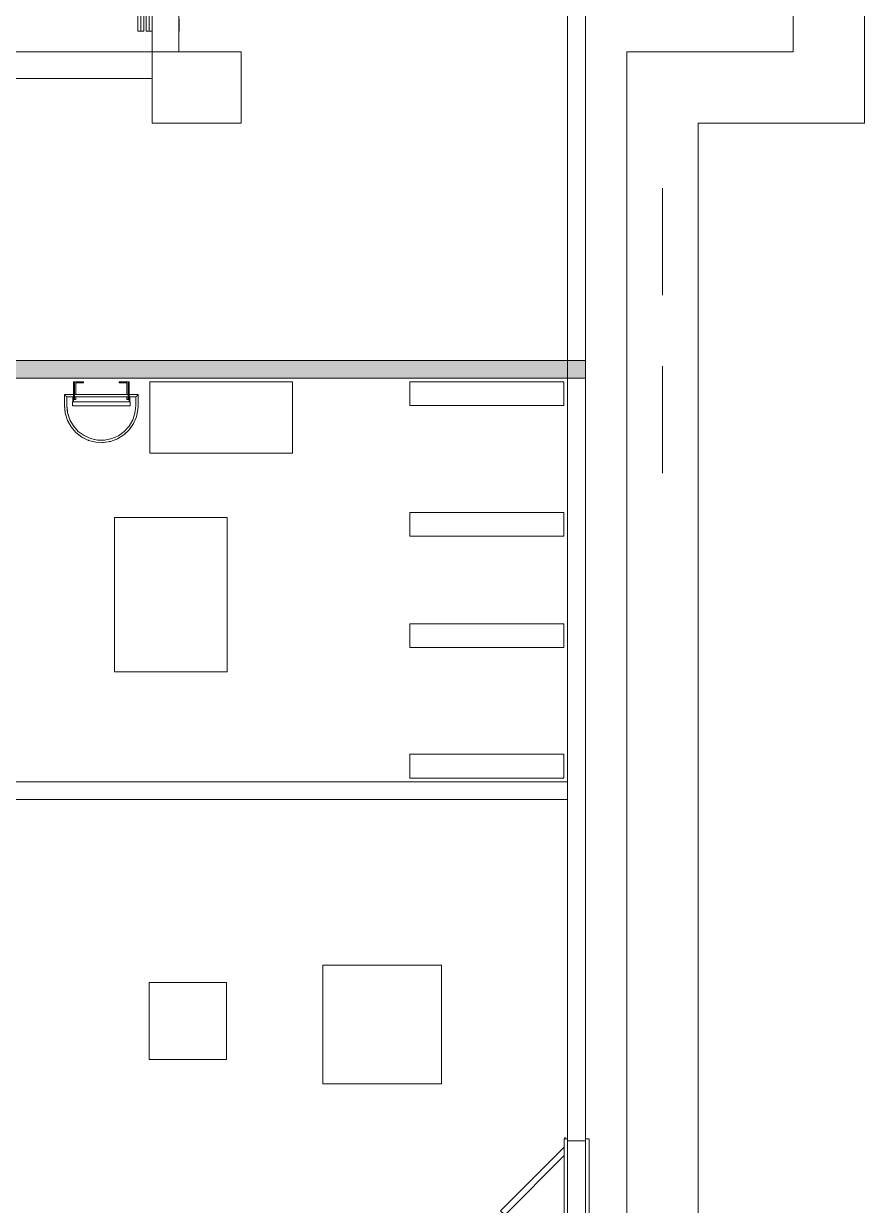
# Model space of a CAD drawing. Header units: millimetres. Extents: x -57519 to 497916, y -349472 to 446842.
# Drawn here: x 416366 to 423450, y 21888 to 31845 of the extents above; entities that cross this region are included whole.
import ezdxf

# ---------------------------------------------------------------- set-up
doc = ezdxf.new("R2010")
doc.units = ezdxf.units.MM
for name, color, linetype, lineweight in [('A-DOOR', 31, 'Continuous', 5), ('A-DOOR-FRAM', 31, 'Continuous', 5), ('A-FLOR', 192, 'Continuous', 5), ('A-GLAZ', 151, 'Continuous', 5), ('A-WALL', 113, 'Continuous', 20), ('A-WALL-PATT', 111, 'Continuous', 20), ('Q-CASE', 31, 'Continuous', 5), ('S-COLS', 52, 'Continuous', 20)]:
    doc.layers.add(name, color=color, linetype=linetype, lineweight=lineweight)

# ---------------------------------------------------------------- blocks, each defined once
blk = doc.blocks.new('DLN-Access Panel__AP01_ - _AP10_ 800 x 800 _WH_-16315458-G_F SINGLE OCCUPANCY DIAGRAM')
at = {"layer": 'A-DOOR', "color": 253}
for p, q in [((-440, 105), (440, 105)), ((-440, 75), (-440, 105)), ((440, 105), (440, 75)), ((440, 75), (-440, 75)), ((-440, -95), (-452.5, -95)), ((-452.5, -95), (-452.5, -100)), ((-440, -75), (440, -75)), ((-440, -105), (-440, -75)), ((440, -75), (440, -105)), ((-452.5, -100), (-440, -100)), ((440, -105), (-440, -105)), ((-370, -105), (165.7, -640.7)), ((201, -605.3), (-299.3, -105)), ((165.7, -640.7), (201, -605.3))]:
    blk.add_line(p, q, dxfattribs=at)
blk.add_arc((-400, -75), 800, 315, 357.82324, dxfattribs=at)
at = {"layer": 'A-DOOR-FRAM', "color": 253}
for p, q in [((-425, 75), (-425, -75)), ((425, 75), (425, -75))]:
    blk.add_line(p, q, dxfattribs=at)
blk = doc.blocks.new('DLN_Cat Ladder - 750x750x4500 _WDD_-9656512-G_F SINGLE OCCUPANCY DIAGRAM')
at = {"layer": 'Q-CASE'}
for p, q in [((-189.3, -699), (-189.3, -600)), ((-180.3, -600), (-189.3, -600)), ((-180.3, -600), (-180.3, -699)), ((-105.3, -600), (-180.3, -600)), ((-171.3, -708.8), (-171.3, -609)), ((-171.3, -609), (-105.3, -609)), ((-105.3, -609), (-105.3, -600)), ((194.7, -600), (194.7, -609)), ((269.7, -600), (194.7, -600)), ((194.7, -609), (260.7, -609)), ((260.7, -609), (260.7, -708.8)), ((269.7, -699), (269.7, -600)), ((278.7, -600), (269.7, -600)), ((278.7, -600), (278.7, -699)), ((-265.3, -707), (-265.3, -802)), ((-180.3, -707), (-265.3, -707)), ((-265.3, -707), (-265.3, -802)), ((-180.3, -707), (-265.3, -707)), ((-265.3, -707), (-265.3, -802)), ((-180.3, -707), (-265.3, -707)), ((-265.3, -707), (-265.3, -802)), ((-180.3, -707), (-265.3, -707)), ((-265.3, -707), (-265.3, -802)), ((-180.3, -707), (-265.3, -707)), ((-265.3, -707), (-265.3, -802)), ((-180.3, -707), (-265.3, -707)), ((-265.3, -707), (-265.3, -802)), ((-180.3, -707), (-265.3, -707)), ((-265.3, -707), (-265.3, -802)), ((-180.3, -707), (-265.3, -707)), ((-265.3, -707), (-265.3, -802)), ((-180.3, -707), (-265.3, -707)), ((-265.3, -707), (-265.3, -802)), ((-180.3, -707), (-265.3, -707)), ((-245.3, -802), (-245.3, -727)), ((-245.3, -727), (-180.3, -727)), ((-245.3, -802), (-245.3, -727)), ((-245.3, -727), (-180.3, -727)), ((-245.3, -802), (-245.3, -727)), ((-245.3, -727), (-180.3, -727)), ((-245.3, -802), (-245.3, -727)), ((-245.3, -727), (-180.3, -727)), ((-245.3, -802), (-245.3, -727)), ((-245.3, -727), (-180.3, -727)), ((-245.3, -802), (-245.3, -727)), ((-245.3, -727), (-180.3, -727)), ((-245.3, -802), (-245.3, -727)), ((-245.3, -727), (-180.3, -727)), ((-245.3, -802), (-245.3, -727)), ((-245.3, -727), (-180.3, -727)), ((-245.3, -802), (-245.3, -727)), ((-245.3, -727), (-180.3, -727)), ((-245.3, -802), (-245.3, -727)), ((-245.3, -727), (-180.3, -727)), ((286.7, -767), (-197.3, -767)), ((-197.3, -767), (-197.3, -802)), ((-194.3, -724.1), (-194.3, -767)), ((-189.3, -699), (-189.3, -710.2)), ((-189.3, -749), (-189.3, -699)), ((-189.3, -724.1), (-189.3, -767)), ((-189.3, -749), (-180.3, -749)), ((-180.3, -699), (-180.3, -749)), ((-180.3, -699), (-180.3, -708.8)), ((-180.3, -707), (-180.3, -727)), ((269.7, -707.5), (-180.3, -707.5)), ((-180.3, -710.3), (-180.3, -707.5)), ((-180.3, -726.5), (-180.3, -723.7)), ((-180.3, -725.2), (-180.3, -749)), ((-180.3, -726.5), (269.7, -726.5)), ((-180.3, -749), (-171.3, -749)), ((-171.3, -749), (-171.3, -725.2)), ((260.7, -725.2), (260.7, -749)), ((260.7, -749), (269.7, -749)), ((269.7, -708.8), (269.7, -699)), ((269.7, -749), (269.7, -699)), ((269.7, -707.5), (269.7, -726.5)), ((269.7, -749), (269.7, -725.2)), ((269.7, -749), (278.7, -749)), ((278.7, -699), (278.7, -749)), ((278.7, -710), (278.7, -699)), ((354.7, -707), (278.7, -707)), ((278.7, -709.9), (278.7, -707)), ((278.7, -707), (278.7, -709.9)), ((354.7, -707), (278.7, -707)), ((278.7, -709.9), (278.7, -707)), ((278.7, -707), (278.7, -709.9)), ((354.7, -707), (278.7, -707)), ((278.7, -709.9), (278.7, -707)), ((278.7, -707), (278.7, -709.9)), ((354.7, -707), (278.7, -707)), ((278.7, -709.9), (278.7, -707)), ((278.7, -707), (278.7, -709.9)), ((354.7, -707), (278.7, -707)), ((278.7, -709.9), (278.7, -707)), ((278.7, -707), (278.7, -709.9)), ((354.7, -707), (278.7, -707)), ((278.7, -709.9), (278.7, -707)), ((278.7, -707), (278.7, -709.9)), ((354.7, -707), (278.7, -707)), ((278.7, -709.9), (278.7, -707)), ((278.7, -707), (278.7, -709.9)), ((354.7, -707), (278.7, -707)), ((278.7, -709.9), (278.7, -707)), ((278.7, -707), (278.7, -709.9)), ((354.7, -707), (278.7, -707)), ((278.7, -709.9), (278.7, -707)), ((278.7, -707), (278.7, -709.9)), ((354.7, -707), (278.7, -707)), ((278.7, -727), (278.7, -707)), ((278.7, -707), (278.7, -709.9)), ((278.7, -767), (278.7, -722)), ((278.7, -727), (278.7, -722)), ((278.7, -722), (278.7, -727)), ((278.7, -727), (278.7, -722)), ((278.7, -722), (278.7, -727)), ((278.7, -727), (278.7, -722)), ((278.7, -722), (278.7, -727)), ((278.7, -727), (278.7, -722)), ((278.7, -722), (278.7, -727)), ((278.7, -727), (278.7, -722)), ((278.7, -722), (278.7, -727)), ((278.7, -727), (278.7, -722)), ((278.7, -722), (278.7, -727)), ((278.7, -727), (278.7, -722)), ((278.7, -722), (278.7, -727)), ((278.7, -727), (278.7, -722)), ((278.7, -722), (278.7, -727)), ((278.7, -727), (278.7, -722)), ((278.7, -722), (278.7, -727)), ((278.7, -722), (278.7, -727)), ((278.7, -727), (334.7, -727)), ((278.7, -727), (334.7, -727)), ((278.7, -727), (334.7, -727)), ((278.7, -727), (334.7, -727)), ((278.7, -727), (334.7, -727)), ((278.7, -727), (334.7, -727)), ((278.7, -727), (334.7, -727)), ((278.7, -727), (334.7, -727)), ((278.7, -727), (334.7, -727)), ((278.7, -727), (334.7, -727)), ((283.7, -767), (283.7, -722)), ((286.7, -802), (286.7, -767)), ((334.7, -727), (334.7, -802)), ((334.7, -727), (334.7, -802)), ((334.7, -727), (334.7, -802)), ((334.7, -727), (334.7, -802)), ((334.7, -727), (334.7, -802)), ((334.7, -727), (334.7, -802)), ((334.7, -727), (334.7, -802)), ((334.7, -727), (334.7, -802)), ((334.7, -727), (334.7, -802)), ((334.7, -727), (334.7, -802)), ((354.7, -802), (354.7, -707)), ((354.7, -802), (354.7, -707)), ((354.7, -802), (354.7, -707)), ((354.7, -802), (354.7, -707)), ((354.7, -802), (354.7, -707)), ((354.7, -802), (354.7, -707)), ((354.7, -802), (354.7, -707)), ((354.7, -802), (354.7, -707)), ((354.7, -802), (354.7, -707)), ((354.7, -802), (354.7, -707)), ((-265.3, -802), (-259.9, -854.6)), ((-265.3, -802), (-259.9, -854.6)), ((-265.3, -802), (-259.9, -854.6)), ((-265.3, -802), (-259.9, -854.6)), ((-265.3, -802), (-259.9, -854.6)), ((-265.3, -802), (-259.9, -854.6)), ((-265.3, -802), (-259.9, -854.6)), ((-265.3, -802), (-259.9, -854.6)), ((-265.3, -802), (-259.9, -854.6)), ((-258.9, -864.5), (-253.1, -883.2)), ((-258.9, -864.5), (-253.1, -883.2)), ((-258.9, -864.5), (-253.1, -883.2)), ((-258.9, -864.5), (-253.1, -883.2)), ((-258.9, -864.5), (-253.1, -883.2)), ((-258.9, -864.5), (-253.1, -883.2)), ((-258.9, -864.5), (-253.1, -883.2)), ((-258.9, -864.5), (-253.1, -883.2)), ((-258.9, -864.5), (-253.1, -883.2)), ((-241, -844.3), (-245.3, -802)), ((-241, -844.3), (-245.3, -802)), ((-241, -844.3), (-245.3, -802)), ((-241, -844.3), (-245.3, -802)), ((-241, -844.3), (-245.3, -802)), ((-241, -844.3), (-245.3, -802)), ((-241, -844.3), (-245.3, -802)), ((-241, -844.3), (-245.3, -802)), ((-241, -844.3), (-245.3, -802)), ((-229.5, -891.6), (-237.4, -866.6)), ((-229.5, -891.6), (-237.4, -866.6)), ((-229.5, -891.6), (-237.4, -866.6)), ((-229.5, -891.6), (-237.4, -866.6)), ((-229.5, -891.6), (-237.4, -866.6)), ((-229.5, -891.6), (-237.4, -866.6)), ((-229.5, -891.6), (-237.4, -866.6)), ((-229.5, -891.6), (-237.4, -866.6)), ((-229.5, -891.6), (-237.4, -866.6)), ((-197.3, -802), (286.7, -802)), ((334.7, -802), (328.4, -862.3)), ((334.7, -802), (328.4, -862.3)), ((334.7, -802), (328.4, -862.3)), ((334.7, -802), (328.4, -862.3)), ((334.7, -802), (328.4, -862.3)), ((334.7, -802), (328.4, -862.3)), ((334.7, -802), (328.4, -862.3)), ((334.7, -802), (328.4, -862.3)), ((334.7, -802), (328.4, -862.3)), ((-237.4, -929.2), (-229.1, -944.2)), ((-237.4, -929.2), (-229.1, -944.2)), ((-237.4, -929.2), (-229.1, -944.2)), ((-237.4, -929.2), (-229.1, -944.2)), ((-237.4, -929.2), (-229.1, -944.2)), ((-237.4, -929.2), (-229.1, -944.2)), ((-237.4, -929.2), (-229.1, -944.2)), ((-237.4, -929.2), (-229.1, -944.2)), ((-237.4, -929.2), (-229.1, -944.2)), ((-204.8, -946.7), (-217.4, -924.6)), ((-204.8, -946.7), (-217.4, -924.6)), ((-204.8, -946.7), (-217.4, -924.6)), ((-204.8, -946.7), (-217.4, -924.6)), ((-204.8, -946.7), (-217.4, -924.6)), ((-204.8, -946.7), (-217.4, -924.6)), ((-204.8, -946.7), (-217.4, -924.6)), ((-204.8, -946.7), (-217.4, -924.6)), ((-204.8, -946.7), (-217.4, -924.6)), ((-209.6, -979.3), (-180.6, -1013.1)), ((-209.6, -979.3), (-180.6, -1013.1)), ((-209.6, -979.3), (-180.6, -1013.1)), ((-209.6, -979.3), (-180.6, -1013.1)), ((-209.6, -979.3), (-180.6, -1013.1)), ((-209.6, -979.3), (-180.6, -1013.1)), ((-209.6, -979.3), (-180.6, -1013.1)), ((-209.6, -979.3), (-180.6, -1013.1)), ((-209.6, -979.3), (-180.6, -1013.1)), ((-171.1, -993.3), (-190.2, -971.9)), ((-171.1, -993.3), (-190.2, -971.9)), ((-171.1, -993.3), (-190.2, -971.9)), ((-171.1, -993.3), (-190.2, -971.9)), ((-171.1, -993.3), (-190.2, -971.9)), ((-171.1, -993.3), (-190.2, -971.9)), ((-171.1, -993.3), (-190.2, -971.9)), ((-171.1, -993.3), (-190.2, -971.9)), ((-171.1, -993.3), (-190.2, -971.9)), ((-168.7, -1026.9), (-135.9, -1052.2)), ((-168.7, -1026.9), (-135.9, -1052.2)), ((-168.7, -1026.9), (-135.9, -1052.2)), ((-168.7, -1026.9), (-135.9, -1052.2)), ((-168.7, -1026.9), (-135.9, -1052.2)), ((-168.7, -1026.9), (-135.9, -1052.2)), ((-168.7, -1026.9), (-135.9, -1052.2)), ((-168.7, -1026.9), (-135.9, -1052.2)), ((-168.7, -1026.9), (-135.9, -1052.2)), ((-124.1, -1035.9), (-149.7, -1017.1)), ((-124.1, -1035.9), (-149.7, -1017.1)), ((-124.1, -1035.9), (-149.7, -1017.1)), ((-124.1, -1035.9), (-149.7, -1017.1)), ((-124.1, -1035.9), (-149.7, -1017.1)), ((-124.1, -1035.9), (-149.7, -1017.1)), ((-124.1, -1035.9), (-149.7, -1017.1)), ((-124.1, -1035.9), (-149.7, -1017.1)), ((-124.1, -1035.9), (-149.7, -1017.1)), ((-119, -1065.3), (-98.3, -1075.4)), ((-119, -1065.3), (-98.3, -1075.4)), ((-119, -1065.3), (-98.3, -1075.4)), ((-119, -1065.3), (-98.3, -1075.4)), ((-119, -1065.3), (-98.3, -1075.4)), ((-119, -1065.3), (-98.3, -1075.4)), ((-119, -1065.3), (-98.3, -1075.4)), ((-119, -1065.3), (-98.3, -1075.4)), ((-119, -1065.3), (-98.3, -1075.4)), ((-71.6, -1065.9), (-100.7, -1052.9)), ((-71.6, -1065.9), (-100.7, -1052.9)), ((-71.6, -1065.9), (-100.7, -1052.9)), ((-71.6, -1065.9), (-100.7, -1052.9)), ((-71.6, -1065.9), (-100.7, -1052.9)), ((-71.6, -1065.9), (-100.7, -1052.9)), ((-71.6, -1065.9), (-100.7, -1052.9)), ((-71.6, -1065.9), (-100.7, -1052.9)), ((-71.6, -1065.9), (-100.7, -1052.9)), ((-13.9, -1084.4), (-45.3, -1077.6)), ((-13.9, -1084.4), (-45.3, -1077.6)), ((-13.9, -1084.4), (-45.3, -1077.6)), ((-13.9, -1084.4), (-45.3, -1077.6)), ((-13.9, -1084.4), (-45.3, -1077.6)), ((-13.9, -1084.4), (-45.3, -1077.6)), ((-13.9, -1084.4), (-45.3, -1077.6)), ((-13.9, -1084.4), (-45.3, -1077.6)), ((-13.9, -1084.4), (-45.3, -1077.6)), ((46.4, -1090.4), (14, -1090.3)), ((46.4, -1090.4), (14, -1090.3)), ((46.4, -1090.4), (14, -1090.3)), ((46.4, -1090.4), (14, -1090.3)), ((46.4, -1090.4), (14, -1090.3)), ((46.4, -1090.4), (14, -1090.3)), ((46.4, -1090.4), (14, -1090.3)), ((46.4, -1090.4), (14, -1090.3)), ((46.4, -1090.4), (14, -1090.3)), ((106.6, -1083.7), (74.3, -1090.5)), ((106.6, -1083.7), (74.3, -1090.5)), ((106.6, -1083.7), (74.3, -1090.5)), ((106.6, -1083.7), (74.3, -1090.5)), ((106.6, -1083.7), (74.3, -1090.5)), ((106.6, -1083.7), (74.3, -1090.5)), ((106.6, -1083.7), (74.3, -1090.5)), ((106.6, -1083.7), (74.3, -1090.5)), ((106.6, -1083.7), (74.3, -1090.5)), ((164.3, -1064.5), (133.8, -1078)), ((164.3, -1064.5), (133.8, -1078)), ((164.3, -1064.5), (133.8, -1078)), ((164.3, -1064.5), (133.8, -1078)), ((164.3, -1064.5), (133.8, -1078)), ((164.3, -1064.5), (133.8, -1078)), ((164.3, -1064.5), (133.8, -1078)), ((164.3, -1064.5), (133.8, -1078)), ((164.3, -1064.5), (133.8, -1078)), ((238.5, -1017.8), (189.5, -1053.2)), ((238.5, -1017.8), (189.5, -1053.2)), ((238.5, -1017.8), (189.5, -1053.2)), ((238.5, -1017.8), (189.5, -1053.2)), ((238.5, -1017.8), (189.5, -1053.2)), ((238.5, -1017.8), (189.5, -1053.2)), ((238.5, -1017.8), (189.5, -1053.2)), ((238.5, -1017.8), (189.5, -1053.2)), ((238.5, -1017.8), (189.5, -1053.2))]:
    blk.add_line(p, q, dxfattribs=at)
at = {"layer": 'Q-CASE', "flags": 128}
for points in [[(-265.3, -802), (-258.9, -864.5), (-240.1, -924.4), (-209.6, -979.3), (-168.7, -1026.9), (-119, -1065.3), (-62.6, -1092.8), (-1.8, -1108.5), (60.9, -1111.6), (123, -1102), (181.8, -1080), (235, -1046.7), (280.4, -1003.3), (316.2, -951.7), (340.8, -893.9), (353.2, -832.4), (354.7, -802)], [(334.7, -802), (328.3, -862.4), (309.5, -920.1), (279.1, -972.7), (238.5, -1017.8), (189.3, -1053.4), (133.8, -1078), (74.3, -1090.5), (13.6, -1090.3), (-45.8, -1077.5), (-101.2, -1052.7), (-150.2, -1016.8), (-190.6, -971.5), (-220.7, -918.8), (-239.2, -860.9), (-245.3, -802)], [(335.4, -906.6), (340.8, -893.9), (343.9, -878.5)], [(335.4, -906.6), (340.8, -893.9), (343.9, -878.5)], [(335.4, -906.6), (340.8, -893.9), (343.9, -878.5)], [(335.4, -906.6), (340.8, -893.9), (343.9, -878.5)], [(335.4, -906.6), (340.8, -893.9), (343.9, -878.5)], [(335.4, -906.6), (340.8, -893.9), (343.9, -878.5)], [(335.4, -906.6), (340.8, -893.9), (343.9, -878.5)], [(335.4, -906.6), (340.8, -893.9), (343.9, -878.5)], [(335.4, -906.6), (340.8, -893.9), (343.9, -878.5)], [(349.7, -849.6), (353.2, -832.4), (354.7, -802)], [(349.7, -849.6), (353.2, -832.4), (354.7, -802)], [(349.7, -849.6), (353.2, -832.4), (354.7, -802)], [(349.7, -849.6), (353.2, -832.4), (354.7, -802)], [(349.7, -849.6), (353.2, -832.4), (354.7, -802)], [(349.7, -849.6), (353.2, -832.4), (354.7, -802)], [(349.7, -849.6), (353.2, -832.4), (354.7, -802)], [(349.7, -849.6), (353.2, -832.4), (354.7, -802)], [(349.7, -849.6), (353.2, -832.4), (354.7, -802)], [(269.3, -1014), (280.4, -1003.3), (295.2, -982)], [(269.3, -1014), (280.4, -1003.3), (295.2, -982)], [(269.3, -1014), (280.4, -1003.3), (295.2, -982)], [(269.3, -1014), (280.4, -1003.3), (295.2, -982)], [(269.3, -1014), (280.4, -1003.3), (295.2, -982)], [(269.3, -1014), (280.4, -1003.3), (295.2, -982)], [(269.3, -1014), (280.4, -1003.3), (295.2, -982)], [(269.3, -1014), (280.4, -1003.3), (295.2, -982)], [(269.3, -1014), (280.4, -1003.3), (295.2, -982)], [(308.9, -962.2), (316.2, -951.7), (322.7, -936.4)], [(308.9, -962.2), (316.2, -951.7), (322.7, -936.4)], [(308.9, -962.2), (316.2, -951.7), (322.7, -936.4)], [(308.9, -962.2), (316.2, -951.7), (322.7, -936.4)], [(308.9, -962.2), (316.2, -951.7), (322.7, -936.4)], [(308.9, -962.2), (316.2, -951.7), (322.7, -936.4)], [(308.9, -962.2), (316.2, -951.7), (322.7, -936.4)], [(308.9, -962.2), (316.2, -951.7), (322.7, -936.4)], [(308.9, -962.2), (316.2, -951.7), (322.7, -936.4)], [(-69.4, -1089.5), (-62.6, -1092.8), (-27, -1102)], [(-69.4, -1089.5), (-62.6, -1092.8), (-27, -1102)], [(-69.4, -1089.5), (-62.6, -1092.8), (-27, -1102)], [(-69.4, -1089.5), (-62.6, -1092.8), (-27, -1102)], [(-69.4, -1089.5), (-62.6, -1092.8), (-27, -1102)], [(-69.4, -1089.5), (-62.6, -1092.8), (-27, -1102)], [(-69.4, -1089.5), (-62.6, -1092.8), (-27, -1102)], [(-69.4, -1089.5), (-62.6, -1092.8), (-27, -1102)], [(-69.4, -1089.5), (-62.6, -1092.8), (-27, -1102)], [(111.7, -1103.7), (123, -1102), (151.8, -1091.2)], [(111.7, -1103.7), (123, -1102), (151.8, -1091.2)], [(111.7, -1103.7), (123, -1102), (151.8, -1091.2)], [(111.7, -1103.7), (123, -1102), (151.8, -1091.2)], [(111.7, -1103.7), (123, -1102), (151.8, -1091.2)], [(111.7, -1103.7), (123, -1102), (151.8, -1091.2)], [(111.7, -1103.7), (123, -1102), (151.8, -1091.2)], [(111.7, -1103.7), (123, -1102), (151.8, -1091.2)], [(111.7, -1103.7), (123, -1102), (151.8, -1091.2)], [(169.9, -1084.5), (181.8, -1080), (206.5, -1064.6)], [(169.9, -1084.5), (181.8, -1080), (206.5, -1064.6)], [(169.9, -1084.5), (181.8, -1080), (206.5, -1064.6)], [(169.9, -1084.5), (181.8, -1080), (206.5, -1064.6)], [(169.9, -1084.5), (181.8, -1080), (206.5, -1064.6)], [(169.9, -1084.5), (181.8, -1080), (206.5, -1064.6)], [(169.9, -1084.5), (181.8, -1080), (206.5, -1064.6)], [(169.9, -1084.5), (181.8, -1080), (206.5, -1064.6)], [(169.9, -1084.5), (181.8, -1080), (206.5, -1064.6)], [(225.8, -1052.5), (235, -1046.7), (247.5, -1034.8)], [(225.8, -1052.5), (235, -1046.7), (247.5, -1034.8)], [(225.8, -1052.5), (235, -1046.7), (247.5, -1034.8)], [(225.8, -1052.5), (235, -1046.7), (247.5, -1034.8)], [(225.8, -1052.5), (235, -1046.7), (247.5, -1034.8)], [(225.8, -1052.5), (235, -1046.7), (247.5, -1034.8)], [(225.8, -1052.5), (235, -1046.7), (247.5, -1034.8)], [(225.8, -1052.5), (235, -1046.7), (247.5, -1034.8)], [(225.8, -1052.5), (235, -1046.7), (247.5, -1034.8)], [(-10.4, -1106.3), (-1.8, -1108.5), (32.7, -1110.2)], [(-10.4, -1106.3), (-1.8, -1108.5), (32.7, -1110.2)], [(-10.4, -1106.3), (-1.8, -1108.5), (32.7, -1110.2)], [(-10.4, -1106.3), (-1.8, -1108.5), (32.7, -1110.2)], [(-10.4, -1106.3), (-1.8, -1108.5), (32.7, -1110.2)], [(-10.4, -1106.3), (-1.8, -1108.5), (32.7, -1110.2)], [(-10.4, -1106.3), (-1.8, -1108.5), (32.7, -1110.2)], [(-10.4, -1106.3), (-1.8, -1108.5), (32.7, -1110.2)], [(-10.4, -1106.3), (-1.8, -1108.5), (32.7, -1110.2)], [(53, -1111.2), (60.9, -1111.6), (81.7, -1108.4)], [(53, -1111.2), (60.9, -1111.6), (81.7, -1108.4)], [(53, -1111.2), (60.9, -1111.6), (81.7, -1108.4)], [(53, -1111.2), (60.9, -1111.6), (81.7, -1108.4)], [(53, -1111.2), (60.9, -1111.6), (81.7, -1108.4)], [(53, -1111.2), (60.9, -1111.6), (81.7, -1108.4)], [(53, -1111.2), (60.9, -1111.6), (81.7, -1108.4)], [(53, -1111.2), (60.9, -1111.6), (81.7, -1108.4)], [(53, -1111.2), (60.9, -1111.6), (81.7, -1108.4)]]:
    blk.add_lwpolyline(points, dxfattribs=at)
at = {"layer": 'Q-CASE'}
for points, knots in [([(-264, -708.3), (-264.2, -708.1), (-264.6, -707.7), (-265.1, -707.2), (-265.3, -707), (-265.3, -707)], [0.8333333, 0.8333333, 0.8333333, 0.8333333, 0.875, 0.9166667, 1, 1, 1, 1]), ([(-265.3, -707), (-265.3, -707), (-265.1, -707.2), (-264.6, -707.7), (-264.2, -708.1), (-264, -708.3)], [0, 0, 0, 0, 0.0833333, 0.125, 0.1666667, 0.1666667, 0.1666667, 0.1666667]), ([(-264, -708.3), (-264.2, -708.1), (-264.6, -707.7), (-265.1, -707.2), (-265.3, -707), (-265.3, -707)], [0.8333333, 0.8333333, 0.8333333, 0.8333333, 0.875, 0.9166667, 1, 1, 1, 1]), ([(-265.3, -707), (-265.3, -707), (-265.1, -707.2), (-264.6, -707.7), (-264.2, -708.1), (-264, -708.3)], [0, 0, 0, 0, 0.0833333, 0.125, 0.1666667, 0.1666667, 0.1666667, 0.1666667]), ([(-264, -708.3), (-264.2, -708.1), (-264.6, -707.7), (-265.1, -707.2), (-265.3, -707), (-265.3, -707)], [0.8333333, 0.8333333, 0.8333333, 0.8333333, 0.875, 0.9166667, 1, 1, 1, 1]), ([(-265.3, -707), (-265.3, -707), (-265.1, -707.2), (-264.6, -707.7), (-264.2, -708.1), (-264, -708.3)], [0, 0, 0, 0, 0.0833333, 0.125, 0.1666667, 0.1666667, 0.1666667, 0.1666667]), ([(-264, -708.3), (-264.2, -708.1), (-264.6, -707.7), (-265.1, -707.2), (-265.3, -707), (-265.3, -707)], [0.8333333, 0.8333333, 0.8333333, 0.8333333, 0.875, 0.9166667, 1, 1, 1, 1]), ([(-265.3, -707), (-265.3, -707), (-265.1, -707.2), (-264.6, -707.7), (-264.2, -708.1), (-264, -708.3)], [0, 0, 0, 0, 0.0833333, 0.125, 0.1666667, 0.1666667, 0.1666667, 0.1666667]), ([(-264, -708.3), (-264.2, -708.1), (-264.6, -707.7), (-265.1, -707.2), (-265.3, -707), (-265.3, -707)], [0.8333333, 0.8333333, 0.8333333, 0.8333333, 0.875, 0.9166667, 1, 1, 1, 1]), ([(-265.3, -707), (-265.3, -707), (-265.1, -707.2), (-264.6, -707.7), (-264.2, -708.1), (-264, -708.3)], [0, 0, 0, 0, 0.0833333, 0.125, 0.1666667, 0.1666667, 0.1666667, 0.1666667]), ([(-264, -708.3), (-264.2, -708.1), (-264.6, -707.7), (-265.1, -707.2), (-265.3, -707), (-265.3, -707)], [0.8333333, 0.8333333, 0.8333333, 0.8333333, 0.875, 0.9166667, 1, 1, 1, 1]), ([(-265.3, -707), (-265.3, -707), (-265.1, -707.2), (-264.6, -707.7), (-264.2, -708.1), (-264, -708.3)], [0, 0, 0, 0, 0.0833333, 0.125, 0.1666667, 0.1666667, 0.1666667, 0.1666667]), ([(-264, -708.3), (-264.2, -708.1), (-264.6, -707.7), (-265.1, -707.2), (-265.3, -707), (-265.3, -707)], [0.8333333, 0.8333333, 0.8333333, 0.8333333, 0.875, 0.9166667, 1, 1, 1, 1]), ([(-265.3, -707), (-265.3, -707), (-265.1, -707.2), (-264.6, -707.7), (-264.2, -708.1), (-264, -708.3)], [0, 0, 0, 0, 0.0833333, 0.125, 0.1666667, 0.1666667, 0.1666667, 0.1666667]), ([(-264, -708.3), (-264.2, -708.1), (-264.6, -707.7), (-265.1, -707.2), (-265.3, -707), (-265.3, -707)], [0.8333333, 0.8333333, 0.8333333, 0.8333333, 0.875, 0.9166667, 1, 1, 1, 1]), ([(-265.3, -707), (-265.3, -707), (-265.1, -707.2), (-264.6, -707.7), (-264.2, -708.1), (-264, -708.3)], [0, 0, 0, 0, 0.0833333, 0.125, 0.1666667, 0.1666667, 0.1666667, 0.1666667]), ([(-264, -708.3), (-264.2, -708.1), (-264.6, -707.7), (-265.1, -707.2), (-265.3, -707), (-265.3, -707)], [0.8333333, 0.8333333, 0.8333333, 0.8333333, 0.875, 0.9166667, 1, 1, 1, 1]), ([(-265.3, -707), (-265.3, -707), (-265.1, -707.2), (-264.6, -707.7), (-264.2, -708.1), (-264, -708.3)], [0, 0, 0, 0, 0.0833333, 0.125, 0.1666667, 0.1666667, 0.1666667, 0.1666667]), ([(-245.3, -727), (-245.3, -727), (-245.5, -726.8), (-246, -726.3), (-246.6, -725.7), (-247.2, -725.1), (-247.8, -724.5), (-248.4, -723.9), (-249.2, -723.1), (-250.1, -722.2), (-250.9, -721.4), (-251.5, -720.8), (-252.1, -720.2), (-252.7, -719.6), (-253.3, -719), (-254, -718.3), (-254.6, -717.7), (-255.3, -717), (-256, -716.3), (-256.6, -715.7), (-257.3, -715), (-257.9, -714.4), (-258.5, -713.8), (-259.1, -713.2), (-259.7, -712.6), (-260.3, -712), (-260.9, -711.4), (-261.6, -710.7), (-262.2, -710.1), (-262.8, -709.5), (-263.4, -708.9), (-264, -708.3), (-264.6, -707.7), (-265.1, -707.2), (-265.3, -707), (-265.3, -707)], [0, 0, 0, 0, 0.083333, 0.125, 0.166667, 0.208333, 0.229167, 0.25, 0.291667, 0.333333, 0.354167, 0.375, 0.395833, 0.416667, 0.4375, 0.458333, 0.479167, 0.5, 0.520833, 0.541667, 0.5625, 0.583333, 0.604167, 0.625, 0.645833, 0.666667, 0.6875, 0.708333, 0.75, 0.770833, 0.791667, 0.833333, 0.875, 0.916667, 1, 1, 1, 1]), ([(-265.3, -707), (-265.3, -707), (-265.1, -707.2), (-264.6, -707.7), (-264.2, -708.1), (-264, -708.3)], [0, 0, 0, 0, 0.0833333, 0.125, 0.1666667, 0.1666667, 0.1666667, 0.1666667]), ([(-245.3, -727), (-245.3, -727), (-245.5, -726.8), (-246, -726.3), (-246.6, -725.7), (-247.2, -725.1), (-247.8, -724.5), (-248.1, -724.2), (-248.2, -724.1)], [0, 0, 0, 0, 0.0833333, 0.125, 0.1666667, 0.2083333, 0.2291667, 0.25, 0.25, 0.25, 0.25]), ([(-248.2, -724.1), (-248.1, -724.2), (-247.8, -724.5), (-247.2, -725.1), (-246.6, -725.7), (-246, -726.3), (-245.5, -726.8), (-245.3, -727), (-245.3, -727)], [0.75, 0.75, 0.75, 0.75, 0.7708333, 0.7916667, 0.8333333, 0.875, 0.9166667, 1, 1, 1, 1]), ([(-245.3, -727), (-245.3, -727), (-245.5, -726.8), (-246, -726.3), (-246.6, -725.7), (-247.2, -725.1), (-247.8, -724.5), (-248.1, -724.2), (-248.2, -724.1)], [0, 0, 0, 0, 0.0833333, 0.125, 0.1666667, 0.2083333, 0.2291667, 0.25, 0.25, 0.25, 0.25]), ([(-248.2, -724.1), (-248.1, -724.2), (-247.8, -724.5), (-247.2, -725.1), (-246.6, -725.7), (-246, -726.3), (-245.5, -726.8), (-245.3, -727), (-245.3, -727)], [0.75, 0.75, 0.75, 0.75, 0.7708333, 0.7916667, 0.8333333, 0.875, 0.9166667, 1, 1, 1, 1]), ([(-245.3, -727), (-245.3, -727), (-245.5, -726.8), (-246, -726.3), (-246.6, -725.7), (-247.2, -725.1), (-247.8, -724.5), (-248.1, -724.2), (-248.2, -724.1)], [0, 0, 0, 0, 0.0833333, 0.125, 0.1666667, 0.2083333, 0.2291667, 0.25, 0.25, 0.25, 0.25]), ([(-248.2, -724.1), (-248.1, -724.2), (-247.8, -724.5), (-247.2, -725.1), (-246.6, -725.7), (-246, -726.3), (-245.5, -726.8), (-245.3, -727), (-245.3, -727)], [0.75, 0.75, 0.75, 0.75, 0.7708333, 0.7916667, 0.8333333, 0.875, 0.9166667, 1, 1, 1, 1]), ([(-245.3, -727), (-245.3, -727), (-245.5, -726.8), (-246, -726.3), (-246.6, -725.7), (-247.2, -725.1), (-247.8, -724.5), (-248.1, -724.2), (-248.2, -724.1)], [0, 0, 0, 0, 0.0833333, 0.125, 0.1666667, 0.2083333, 0.2291667, 0.25, 0.25, 0.25, 0.25]), ([(-248.2, -724.1), (-248.1, -724.2), (-247.8, -724.5), (-247.2, -725.1), (-246.6, -725.7), (-246, -726.3), (-245.5, -726.8), (-245.3, -727), (-245.3, -727)], [0.75, 0.75, 0.75, 0.75, 0.7708333, 0.7916667, 0.8333333, 0.875, 0.9166667, 1, 1, 1, 1]), ([(-245.3, -727), (-245.3, -727), (-245.5, -726.8), (-246, -726.3), (-246.6, -725.7), (-247.2, -725.1), (-247.8, -724.5), (-248.1, -724.2), (-248.2, -724.1)], [0, 0, 0, 0, 0.0833333, 0.125, 0.1666667, 0.2083333, 0.2291667, 0.25, 0.25, 0.25, 0.25]), ([(-248.2, -724.1), (-248.1, -724.2), (-247.8, -724.5), (-247.2, -725.1), (-246.6, -725.7), (-246, -726.3), (-245.5, -726.8), (-245.3, -727), (-245.3, -727)], [0.75, 0.75, 0.75, 0.75, 0.7708333, 0.7916667, 0.8333333, 0.875, 0.9166667, 1, 1, 1, 1]), ([(-245.3, -727), (-245.3, -727), (-245.5, -726.8), (-246, -726.3), (-246.6, -725.7), (-247.2, -725.1), (-247.8, -724.5), (-248.1, -724.2), (-248.2, -724.1)], [0, 0, 0, 0, 0.0833333, 0.125, 0.1666667, 0.2083333, 0.2291667, 0.25, 0.25, 0.25, 0.25]), ([(-248.2, -724.1), (-248.1, -724.2), (-247.8, -724.5), (-247.2, -725.1), (-246.6, -725.7), (-246, -726.3), (-245.5, -726.8), (-245.3, -727), (-245.3, -727)], [0.75, 0.75, 0.75, 0.75, 0.7708333, 0.7916667, 0.8333333, 0.875, 0.9166667, 1, 1, 1, 1]), ([(-245.3, -727), (-245.3, -727), (-245.5, -726.8), (-246, -726.3), (-246.6, -725.7), (-247.2, -725.1), (-247.8, -724.5), (-248.1, -724.2), (-248.2, -724.1)], [0, 0, 0, 0, 0.0833333, 0.125, 0.1666667, 0.2083333, 0.2291667, 0.25, 0.25, 0.25, 0.25]), ([(-248.2, -724.1), (-248.1, -724.2), (-247.8, -724.5), (-247.2, -725.1), (-246.6, -725.7), (-246, -726.3), (-245.5, -726.8), (-245.3, -727), (-245.3, -727)], [0.75, 0.75, 0.75, 0.75, 0.7708333, 0.7916667, 0.8333333, 0.875, 0.9166667, 1, 1, 1, 1]), ([(-245.3, -727), (-245.3, -727), (-245.5, -726.8), (-246, -726.3), (-246.6, -725.7), (-247.2, -725.1), (-247.8, -724.5), (-248.1, -724.2), (-248.2, -724.1)], [0, 0, 0, 0, 0.0833333, 0.125, 0.1666667, 0.2083333, 0.2291667, 0.25, 0.25, 0.25, 0.25]), ([(-248.2, -724.1), (-248.1, -724.2), (-247.8, -724.5), (-247.2, -725.1), (-246.6, -725.7), (-246, -726.3), (-245.5, -726.8), (-245.3, -727), (-245.3, -727)], [0.75, 0.75, 0.75, 0.75, 0.7708333, 0.7916667, 0.8333333, 0.875, 0.9166667, 1, 1, 1, 1]), ([(-245.3, -727), (-245.3, -727), (-245.5, -726.8), (-246, -726.3), (-246.6, -725.7), (-247.2, -725.1), (-247.8, -724.5), (-248.1, -724.2), (-248.2, -724.1)], [0, 0, 0, 0, 0.0833333, 0.125, 0.1666667, 0.2083333, 0.2291667, 0.25, 0.25, 0.25, 0.25]), ([(-248.2, -724.1), (-248.1, -724.2), (-247.8, -724.5), (-247.2, -725.1), (-246.6, -725.7), (-246, -726.3), (-245.5, -726.8), (-245.3, -727), (-245.3, -727)], [0.75, 0.75, 0.75, 0.75, 0.7708333, 0.7916667, 0.8333333, 0.875, 0.9166667, 1, 1, 1, 1]), ([(-248.2, -724.1), (-248.1, -724.2), (-247.8, -724.5), (-247.2, -725.1), (-246.6, -725.7), (-246, -726.3), (-245.5, -726.8), (-245.3, -727), (-245.3, -727)], [0.75, 0.75, 0.75, 0.75, 0.7708333, 0.7916667, 0.8333333, 0.875, 0.9166667, 1, 1, 1, 1]), ([(334.7, -727), (334.7, -727), (334.9, -726.8), (335.4, -726.3), (336, -725.7), (336.6, -725.1), (337.2, -724.5), (337.8, -723.9), (338.6, -723.1), (339.5, -722.2), (340.3, -721.4), (340.9, -720.8), (341.5, -720.2), (342.1, -719.6), (342.7, -719), (343.4, -718.3), (344.1, -717.7), (344.7, -717), (345.4, -716.3), (346, -715.7), (346.7, -715), (347.3, -714.4), (347.9, -713.8), (348.5, -713.2), (349.1, -712.6), (349.7, -712), (350.3, -711.4), (351, -710.7), (351.6, -710.1), (352.2, -709.5), (352.8, -708.9), (353.4, -708.3), (354, -707.7), (354.5, -707.2), (354.7, -707), (354.7, -707)], [0, 0, 0, 0, 0.083333, 0.125, 0.166667, 0.208333, 0.229167, 0.25, 0.291667, 0.333333, 0.354167, 0.375, 0.395833, 0.416667, 0.4375, 0.458333, 0.479167, 0.5, 0.520833, 0.541667, 0.5625, 0.583333, 0.604167, 0.625, 0.645833, 0.666667, 0.6875, 0.708333, 0.75, 0.770833, 0.791667, 0.833333, 0.875, 0.916667, 1, 1, 1, 1]), ([(334.7, -727), (334.7, -727), (334.9, -726.8), (335.4, -726.3), (336, -725.7), (336.6, -725.1), (337.2, -724.5), (337.5, -724.2), (337.6, -724.1)], [0, 0, 0, 0, 0.0833333, 0.125, 0.1666667, 0.2083333, 0.2291667, 0.25, 0.25, 0.25, 0.25]), ([(337.6, -724.1), (337.5, -724.2), (337.2, -724.5), (336.6, -725.1), (336, -725.7), (335.4, -726.3), (334.9, -726.8), (334.7, -727), (334.7, -727)], [0.75, 0.75, 0.75, 0.75, 0.7708333, 0.7916667, 0.8333333, 0.875, 0.9166667, 1, 1, 1, 1]), ([(334.7, -727), (334.7, -727), (334.9, -726.8), (335.4, -726.3), (336, -725.7), (336.6, -725.1), (337.2, -724.5), (337.5, -724.2), (337.6, -724.1)], [0, 0, 0, 0, 0.0833333, 0.125, 0.1666667, 0.2083333, 0.2291667, 0.25, 0.25, 0.25, 0.25]), ([(337.6, -724.1), (337.5, -724.2), (337.2, -724.5), (336.6, -725.1), (336, -725.7), (335.4, -726.3), (334.9, -726.8), (334.7, -727), (334.7, -727)], [0.75, 0.75, 0.75, 0.75, 0.7708333, 0.7916667, 0.8333333, 0.875, 0.9166667, 1, 1, 1, 1]), ([(334.7, -727), (334.7, -727), (334.9, -726.8), (335.4, -726.3), (336, -725.7), (336.6, -725.1), (337.2, -724.5), (337.5, -724.2), (337.6, -724.1)], [0, 0, 0, 0, 0.0833333, 0.125, 0.1666667, 0.2083333, 0.2291667, 0.25, 0.25, 0.25, 0.25]), ([(337.6, -724.1), (337.5, -724.2), (337.2, -724.5), (336.6, -725.1), (336, -725.7), (335.4, -726.3), (334.9, -726.8), (334.7, -727), (334.7, -727)], [0.75, 0.75, 0.75, 0.75, 0.7708333, 0.7916667, 0.8333333, 0.875, 0.9166667, 1, 1, 1, 1]), ([(334.7, -727), (334.7, -727), (334.9, -726.8), (335.4, -726.3), (336, -725.7), (336.6, -725.1), (337.2, -724.5), (337.5, -724.2), (337.6, -724.1)], [0, 0, 0, 0, 0.0833333, 0.125, 0.1666667, 0.2083333, 0.2291667, 0.25, 0.25, 0.25, 0.25]), ([(337.6, -724.1), (337.5, -724.2), (337.2, -724.5), (336.6, -725.1), (336, -725.7), (335.4, -726.3), (334.9, -726.8), (334.7, -727), (334.7, -727)], [0.75, 0.75, 0.75, 0.75, 0.7708333, 0.7916667, 0.8333333, 0.875, 0.9166667, 1, 1, 1, 1]), ([(334.7, -727), (334.7, -727), (334.9, -726.8), (335.4, -726.3), (336, -725.7), (336.6, -725.1), (337.2, -724.5), (337.5, -724.2), (337.6, -724.1)], [0, 0, 0, 0, 0.0833333, 0.125, 0.1666667, 0.2083333, 0.2291667, 0.25, 0.25, 0.25, 0.25]), ([(337.6, -724.1), (337.5, -724.2), (337.2, -724.5), (336.6, -725.1), (336, -725.7), (335.4, -726.3), (334.9, -726.8), (334.7, -727), (334.7, -727)], [0.75, 0.75, 0.75, 0.75, 0.7708333, 0.7916667, 0.8333333, 0.875, 0.9166667, 1, 1, 1, 1]), ([(334.7, -727), (334.7, -727), (334.9, -726.8), (335.4, -726.3), (336, -725.7), (336.6, -725.1), (337.2, -724.5), (337.5, -724.2), (337.6, -724.1)], [0, 0, 0, 0, 0.0833333, 0.125, 0.1666667, 0.2083333, 0.2291667, 0.25, 0.25, 0.25, 0.25]), ([(337.6, -724.1), (337.5, -724.2), (337.2, -724.5), (336.6, -725.1), (336, -725.7), (335.4, -726.3), (334.9, -726.8), (334.7, -727), (334.7, -727)], [0.75, 0.75, 0.75, 0.75, 0.7708333, 0.7916667, 0.8333333, 0.875, 0.9166667, 1, 1, 1, 1]), ([(334.7, -727), (334.7, -727), (334.9, -726.8), (335.4, -726.3), (336, -725.7), (336.6, -725.1), (337.2, -724.5), (337.5, -724.2), (337.6, -724.1)], [0, 0, 0, 0, 0.0833333, 0.125, 0.1666667, 0.2083333, 0.2291667, 0.25, 0.25, 0.25, 0.25]), ([(337.6, -724.1), (337.5, -724.2), (337.2, -724.5), (336.6, -725.1), (336, -725.7), (335.4, -726.3), (334.9, -726.8), (334.7, -727), (334.7, -727)], [0.75, 0.75, 0.75, 0.75, 0.7708333, 0.7916667, 0.8333333, 0.875, 0.9166667, 1, 1, 1, 1]), ([(334.7, -727), (334.7, -727), (334.9, -726.8), (335.4, -726.3), (336, -725.7), (336.6, -725.1), (337.2, -724.5), (337.5, -724.2), (337.6, -724.1)], [0, 0, 0, 0, 0.0833333, 0.125, 0.1666667, 0.2083333, 0.2291667, 0.25, 0.25, 0.25, 0.25]), ([(337.6, -724.1), (337.5, -724.2), (337.2, -724.5), (336.6, -725.1), (336, -725.7), (335.4, -726.3), (334.9, -726.8), (334.7, -727), (334.7, -727)], [0.75, 0.75, 0.75, 0.75, 0.7708333, 0.7916667, 0.8333333, 0.875, 0.9166667, 1, 1, 1, 1]), ([(334.7, -727), (334.7, -727), (334.9, -726.8), (335.4, -726.3), (336, -725.7), (336.6, -725.1), (337.2, -724.5), (337.5, -724.2), (337.6, -724.1)], [0, 0, 0, 0, 0.0833333, 0.125, 0.1666667, 0.2083333, 0.2291667, 0.25, 0.25, 0.25, 0.25]), ([(337.6, -724.1), (337.5, -724.2), (337.2, -724.5), (336.6, -725.1), (336, -725.7), (335.4, -726.3), (334.9, -726.8), (334.7, -727), (334.7, -727)], [0.75, 0.75, 0.75, 0.75, 0.7708333, 0.7916667, 0.8333333, 0.875, 0.9166667, 1, 1, 1, 1]), ([(337.6, -724.1), (337.5, -724.2), (337.2, -724.5), (336.6, -725.1), (336, -725.7), (335.4, -726.3), (334.9, -726.8), (334.7, -727), (334.7, -727)], [0.75, 0.75, 0.75, 0.75, 0.7708333, 0.7916667, 0.8333333, 0.875, 0.9166667, 1, 1, 1, 1]), ([(353.4, -708.3), (353.6, -708.1), (354, -707.7), (354.5, -707.2), (354.7, -707), (354.7, -707)], [0.8333333, 0.8333333, 0.8333333, 0.8333333, 0.875, 0.9166667, 1, 1, 1, 1]), ([(354.7, -707), (354.7, -707), (354.5, -707.2), (354, -707.7), (353.6, -708.1), (353.4, -708.3)], [0, 0, 0, 0, 0.0833333, 0.125, 0.1666667, 0.1666667, 0.1666667, 0.1666667]), ([(353.4, -708.3), (353.6, -708.1), (354, -707.7), (354.5, -707.2), (354.7, -707), (354.7, -707)], [0.8333333, 0.8333333, 0.8333333, 0.8333333, 0.875, 0.9166667, 1, 1, 1, 1]), ([(354.7, -707), (354.7, -707), (354.5, -707.2), (354, -707.7), (353.6, -708.1), (353.4, -708.3)], [0, 0, 0, 0, 0.0833333, 0.125, 0.1666667, 0.1666667, 0.1666667, 0.1666667]), ([(353.4, -708.3), (353.6, -708.1), (354, -707.7), (354.5, -707.2), (354.7, -707), (354.7, -707)], [0.8333333, 0.8333333, 0.8333333, 0.8333333, 0.875, 0.9166667, 1, 1, 1, 1]), ([(354.7, -707), (354.7, -707), (354.5, -707.2), (354, -707.7), (353.6, -708.1), (353.4, -708.3)], [0, 0, 0, 0, 0.0833333, 0.125, 0.1666667, 0.1666667, 0.1666667, 0.1666667]), ([(353.4, -708.3), (353.6, -708.1), (354, -707.7), (354.5, -707.2), (354.7, -707), (354.7, -707)], [0.8333333, 0.8333333, 0.8333333, 0.8333333, 0.875, 0.9166667, 1, 1, 1, 1]), ([(354.7, -707), (354.7, -707), (354.5, -707.2), (354, -707.7), (353.6, -708.1), (353.4, -708.3)], [0, 0, 0, 0, 0.0833333, 0.125, 0.1666667, 0.1666667, 0.1666667, 0.1666667]), ([(353.4, -708.3), (353.6, -708.1), (354, -707.7), (354.5, -707.2), (354.7, -707), (354.7, -707)], [0.8333333, 0.8333333, 0.8333333, 0.8333333, 0.875, 0.9166667, 1, 1, 1, 1]), ([(354.7, -707), (354.7, -707), (354.5, -707.2), (354, -707.7), (353.6, -708.1), (353.4, -708.3)], [0, 0, 0, 0, 0.0833333, 0.125, 0.1666667, 0.1666667, 0.1666667, 0.1666667]), ([(353.4, -708.3), (353.6, -708.1), (354, -707.7), (354.5, -707.2), (354.7, -707), (354.7, -707)], [0.8333333, 0.8333333, 0.8333333, 0.8333333, 0.875, 0.9166667, 1, 1, 1, 1]), ([(354.7, -707), (354.7, -707), (354.5, -707.2), (354, -707.7), (353.6, -708.1), (353.4, -708.3)], [0, 0, 0, 0, 0.0833333, 0.125, 0.1666667, 0.1666667, 0.1666667, 0.1666667]), ([(353.4, -708.3), (353.6, -708.1), (354, -707.7), (354.5, -707.2), (354.7, -707), (354.7, -707)], [0.8333333, 0.8333333, 0.8333333, 0.8333333, 0.875, 0.9166667, 1, 1, 1, 1]), ([(354.7, -707), (354.7, -707), (354.5, -707.2), (354, -707.7), (353.6, -708.1), (353.4, -708.3)], [0, 0, 0, 0, 0.0833333, 0.125, 0.1666667, 0.1666667, 0.1666667, 0.1666667]), ([(353.4, -708.3), (353.6, -708.1), (354, -707.7), (354.5, -707.2), (354.7, -707), (354.7, -707)], [0.8333333, 0.8333333, 0.8333333, 0.8333333, 0.875, 0.9166667, 1, 1, 1, 1]), ([(354.7, -707), (354.7, -707), (354.5, -707.2), (354, -707.7), (353.6, -708.1), (353.4, -708.3)], [0, 0, 0, 0, 0.0833333, 0.125, 0.1666667, 0.1666667, 0.1666667, 0.1666667]), ([(353.4, -708.3), (353.6, -708.1), (354, -707.7), (354.5, -707.2), (354.7, -707), (354.7, -707)], [0.8333333, 0.8333333, 0.8333333, 0.8333333, 0.875, 0.9166667, 1, 1, 1, 1]), ([(354.7, -707), (354.7, -707), (354.5, -707.2), (354, -707.7), (353.6, -708.1), (353.4, -708.3)], [0, 0, 0, 0, 0.0833333, 0.125, 0.1666667, 0.1666667, 0.1666667, 0.1666667]), ([(354.7, -707), (354.7, -707), (354.5, -707.2), (354, -707.7), (353.6, -708.1), (353.4, -708.3)], [0, 0, 0, 0, 0.0833333, 0.125, 0.1666667, 0.1666667, 0.1666667, 0.1666667])]:
    blk.add_open_spline(points, degree=3, knots=knots, dxfattribs=at)
blk = doc.blocks.new('DLN-Lift Door - Lift Door - 1750 x 2800 _SO_ WH_-V850-G_F SINGLE OCCUPANCY DIAGRAM')
at = {"layer": 'A-DOOR', "color": 253}
for p, q in [((-1075, 114.5), (-975, 114.5)), ((-1075, 114.5), (-1075, 112.5)), ((-975, 112.5), (-1075, 112.5)), ((-975, 112.5), (-975, 114.5)), ((975, 114.5), (1075, 114.5)), ((975, 114.5), (975, 112.5)), ((1075, 112.5), (975, 112.5)), ((1075, 112.5), (1075, 114.5)), ((-750, 87.5), (-875, 87.5)), ((-875, 87.5), (-875, -112.5)), ((-750, -112.5), (-750, 87.5)), ((875, 87.5), (750, 87.5)), ((750, 87.5), (750, -112.5)), ((875, -112.5), (875, 87.5)), ((-1075, -162.5), (-1075, -112.5)), ((-1075, -112.5), (0, -112.5)), ((-1075, -137.5), (1075, -137.5)), ((0, -162.5), (-1075, -162.5)), ((-1075, -232.5), (-1075, -182.5)), ((-1075, -182.5), (-487.5, -182.5)), ((-875, -112.5), (-750, -112.5)), ((-750, -112.5), (-750, -152.5)), ((-750, -152.5), (-740, -152.5)), ((-750, -182.5), (-750, -222.5)), ((-740, -152.5), (-740, -162.5)), ((-497.5, -152.5), (-497.5, -162.5)), ((-497.5, -152.5), (-487.5, -152.5)), ((-487.5, -112.5), (-487.5, -152.5)), ((-487.5, -182.5), (-487.5, -222.5)), ((0, -162.5), (0, -112.5)), ((0, -112.5), (1075, -112.5)), ((0, -112.5), (0, -162.5)), ((1075, -162.5), (0, -162.5)), ((0, -232.5), (0, -182.5)), ((0, -182.5), (0, -232.5)), ((487.5, -112.5), (487.5, -152.5)), ((497.5, -152.5), (487.5, -152.5)), ((487.5, -182.5), (487.5, -222.5)), ((487.5, -182.5), (1075, -182.5)), ((497.5, -152.5), (497.5, -162.5)), ((740, -152.5), (740, -162.5)), ((750, -152.5), (740, -152.5)), ((750, -112.5), (750, -152.5)), ((750, -112.5), (875, -112.5)), ((750, -182.5), (750, -222.5)), ((1075, -112.5), (1075, -162.5)), ((1075, -182.5), (1075, -232.5)), ((1075, -207.5), (-1075, -207.5)), ((0, -232.5), (-1075, -232.5)), ((-750, -222.5), (-740, -222.5)), ((-740, -222.5), (-740, -232.5)), ((-497.5, -222.5), (-497.5, -232.5)), ((-497.5, -222.5), (-487.5, -222.5)), ((-487.5, -202.5), (487.5, -202.5)), ((1075, -232.5), (0, -232.5)), ((497.5, -222.5), (487.5, -222.5)), ((497.5, -222.5), (497.5, -232.5)), ((740, -222.5), (740, -232.5)), ((750, -222.5), (740, -222.5))]:
    blk.add_line(p, q, dxfattribs=at)
blk = doc.blocks.new('DLN_Louvre - 1000x800 _WH_ _ML24_-18938023-G_F SINGLE OCCUPANCY DIAGRAM')
at = {"layer": 'A-GLAZ'}
blk.add_line((-450, 0), (450, 0), dxfattribs=at)

msp = doc.modelspace()

# ---------------------------------------------------------------- hatches: boundary and pattern name
at = {"layer": 'A-WALL-PATT', "transparency": 33554432}
msp.add_hatch(color=133, dxfattribs=at).paths.add_polyline_path([(421099.8, 28857.5), (421099.8, 29007.5), (411974.8, 29007.5), (411974.8, 28857.5), (417708.6, 28857.5)], flags=0)

# ---------------------------------------------------------------- linework, layer by layer
at = {"layer": 'A-FLOR'}
for p, q in [((417449.8, 32762.9), (417449.8, 31607.5)), ((420949.8, 29007.5), (420949.8, 32057.5)), ((417449.8, 31607.5), (414199.8, 31607.5)), ((417449.8, 31382.5), (414124.8, 31382.5)), ((417449.8, 31007.5), (417449.8, 31382.5)), ((418630.6, 28826.5), (417430.6, 28826.5)), ((417430.6, 28826.5), (417430.6, 28226.5)), ((418630.6, 28226.5), (418630.6, 28826.5)), ((420918.8, 28826.5), (419618.8, 28826.5)), ((419618.8, 28826.5), (419618.8, 28626.5)), ((420918.8, 28626.5), (420918.8, 28826.5)), ((419618.8, 28626.5), (420918.8, 28626.5)), ((417430.6, 28226.5), (418630.6, 28226.5)), ((418080.6, 27684.5), (417130.6, 27684.5)), ((417130.6, 27684.5), (417130.6, 26384.5)), ((418080.6, 26384.5), (418080.6, 27684.5)), ((420918.8, 27726.5), (419618.8, 27726.5)), ((419618.8, 27726.5), (419618.8, 27526.5)), ((420918.8, 27526.5), (420918.8, 27726.5)), ((419618.8, 27526.5), (420918.8, 27526.5)), ((420918.8, 26788.5), (419618.8, 26788.5)), ((419618.8, 26788.5), (419618.8, 26588.5)), ((420918.8, 26588.5), (420918.8, 26788.5)), ((419618.8, 26588.5), (420918.8, 26588.5)), ((417130.6, 26384.5), (418080.6, 26384.5)), ((420918.8, 25688.5), (419618.8, 25688.5)), ((419618.8, 25688.5), (419618.8, 25488.5)), ((420918.8, 25488.5), (420918.8, 25688.5)), ((420949.8, 25457.5), (409489.8, 25457.5)), ((419618.8, 25488.5), (420918.8, 25488.5)), ((420949.8, 22447.5), (420949.8, 25307.5)), ((418887.6, 23912.3), (418887.6, 22912.3)), ((419887.6, 23912.3), (418887.6, 23912.3)), ((419887.6, 22912.3), (419887.6, 23912.3)), ((418887.6, 22912.3), (419887.6, 22912.3))]:
    msp.add_line(p, q, dxfattribs=at)
at = {"layer": 'A-WALL', "lineweight": 18}
for p, q in [((423449.8, 48907.7), (423449.8, 31007.5)), ((422849.8, 31607.5), (422849.8, 48757.7)), ((421449.8, 5257.5), (421449.8, 31607.5)), ((421449.8, 31607.5), (422849.8, 31607.5)), ((422049.8, 31007.5), (422049.8, 4657.5)), ((423449.8, 31007.5), (422049.8, 31007.5))]:
    msp.add_line(p, q, dxfattribs=at)
at = {"layer": 'A-WALL', "color": 253, "lineweight": 5}
for p, q in [((417449.8, 31607.5), (417449.8, 31982.5)), ((417674.8, 31982.5), (417674.8, 31607.5)), ((421099.8, 31907.5), (421099.8, 22447.5)), ((417449.8, 31382.5), (417449.8, 31607.5)), ((417449.8, 31607.5), (417674.8, 31607.5)), ((414124.8, 29007.5), (421099.8, 29007.5)), ((420949.8, 25307.5), (420949.8, 29007.5)), ((421099.8, 28857.5), (411824.8, 28857.5)), ((420949.8, 25307.5), (409749.8, 25307.5)), ((421099.8, 22432.5), (420949.8, 22432.5))]:
    msp.add_line(p, q, dxfattribs=at)
at = {"layer": 'S-COLS', "color": 53}
for p, q in [((418199.8, 31607.5), (417449.8, 31607.5)), ((417449.8, 31607.5), (417449.8, 31007.5)), ((418199.8, 31007.5), (418199.8, 31607.5)), ((418199.8, 31007.5), (417449.8, 31007.5)), ((418074.8, 23765.8), (417424.8, 23765.8)), ((417424.8, 23765.8), (417424.8, 23115.8)), ((418074.8, 23115.8), (418074.8, 23765.8)), ((418074.8, 23115.8), (417424.8, 23115.8))]:
    msp.add_line(p, q, dxfattribs=at)

# ---------------------------------------------------------------- block references
at = {"layer": 'A-DOOR', "color": 253, "rotation": 270}
for name, p in [('DLN-Lift Door - Lift Door - 1750 x 2800 _SO_ WH_-V850-G_F SINGLE OCCUPANCY DIAGRAM', (417562.3, 32857.5)), ('DLN-Access Panel__AP01_ - _AP10_ 800 x 800 _WH_-16315458-G_F SINGLE OCCUPANCY DIAGRAM', (421024.8, 22007.5))]:
    msp.add_blockref(name, p, dxfattribs=at)
at = {"layer": 'A-GLAZ', "rotation": 89.99999999999997}
for p in [(421749.8, 30007.5), (421749.8, 28507.5)]:
    msp.add_blockref('DLN_Louvre - 1000x800 _WH_ _ML24_-18938023-G_F SINGLE OCCUPANCY DIAGRAM', p, dxfattribs=at)
at = {"layer": 'Q-CASE'}
msp.add_blockref('DLN_Cat Ladder - 750x750x4500 _WDD_-9656512-G_F SINGLE OCCUPANCY DIAGRAM', (416976.1, 29426.5), dxfattribs=at)

doc.saveas('drawing.dxf')
